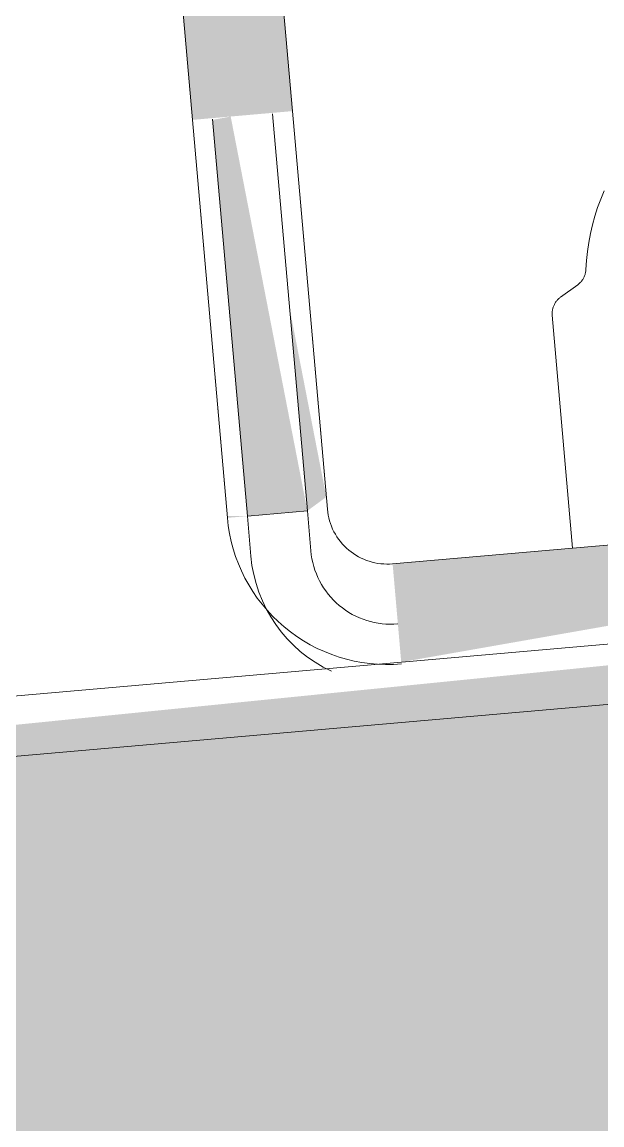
# Model space of a CAD drawing. Header units: millimetres. Extents: x -4612930 to -4329258, y -1064 to 30311.
# Drawn here: x -4567694.1 to -4567665.3, y 16921.3 to 16976.2 of the extents above; entities that cross this region are included whole.
import ezdxf

# ---------------------------------------------------------------- set-up
doc = ezdxf.new("R2010")
doc.units = ezdxf.units.MM
doc.layers.add('Q-SPCQ', color=91, linetype='Continuous', lineweight=5)

# ---------------------------------------------------------------- blocks, each defined once
blk = doc.blocks.new('Static Line_Sayfa_Metal Deck_Pan Mount - Up to 15 _ pitch - Max 2 Users-1845519-SOUTH WEST')
at = {"layer": 'Q-SPCQ'}
for points in [[(-4567685.649, 16971.303), (-4567680.668, 16971.739), (-4567684.706, 17017.897), (-4567689.687, 17017.462)], [(-4567682.919, 16951.572), (-4567679.93, 16951.833), (-4567683.749, 16971.469), (-4567684.645, 16971.303), (-4567684.012, 16964.064)], [(-4567733.807, 16908.663), (-4567730.627, 16908.941), (-4567723.08, 16937.104), (-4567583.076, 16949.353), (-4567568.903, 16923.09), (-4567567.573, 16923.206), (-4567582.636, 16952.403), (-4567725.941, 16938.02), (-4567728.502, 16928.461)], [(-4567675.256, 16944.3), (-4567653.506, 16948.122), (-4567653.768, 16951.111), (-4567675.684, 16949.193), (-4567675.422, 16946.205)]]:
    blk.add_hatch(color=256, dxfattribs=at).paths.add_polyline_path(points)
h = blk.add_hatch(color=256, dxfattribs=at)
h.paths.add_polyline_path([(-4567683.915, 16951.485), (-4567682.919, 16951.572), (-4567683.923, 16951.572)])
h.paths.add_polyline_path([(-4567679.93, 16951.833), (-4567678.987, 16952.525), (-4567680.81, 16961.895)])
h = blk.add_hatch(color=256, dxfattribs=at)
h.paths.add_polyline_path([(-4567737.857, 16908.308), (-4567733.807, 16908.663), (-4567725.941, 16938.02), (-4567740.346, 16936.76), (-4567739.23, 16923.999)])
h.paths.add_polyline_path([(-4567730.627, 16908.941), (-4567570.754, 16922.928), (-4567583.076, 16949.353), (-4567723.08, 16937.104), (-4567725.396, 16928.461)])
h.paths.add_polyline_path([(-4567567.573, 16923.206), (-4567538.618, 16925.739), (-4567541.107, 16954.191), (-4567579.766, 16949.353), (-4567570.024, 16928.461)])
for p, q in [((-4567684.706, 17017.897), (-4567680.668, 16971.739)), ((-4567685.649, 16971.303), (-4567689.687, 17017.462)), ((-4567680.668, 16971.739), (-4567678.934, 16951.92)), ((-4567679.297, 16956.07), (-4567680.668, 16971.739)), ((-4567678.934, 16951.92), (-4567680.668, 16971.739)), ((-4567683.915, 16951.485), (-4567685.649, 16971.303)), ((-4567685.649, 16971.303), (-4567684.278, 16955.634)), ((-4567685.649, 16971.303), (-4567683.915, 16951.485)), ((-4567682.919, 16951.572), (-4567684.648, 16971.34)), ((-4567681.66, 16971.602), (-4567679.93, 16951.833)), ((-4567666.465, 16963.095), (-4567667.324, 16962.471)), ((-4567666.465, 16963.095), (-4567667.324, 16962.471)), ((-4567666.465, 16963.095), (-4567667.324, 16962.471)), ((-4567666.465, 16963.095), (-4567667.324, 16962.471)), ((-4567667.733, 16961.575), (-4567666.718, 16949.978)), ((-4567667.733, 16961.575), (-4567666.718, 16949.978)), ((-4567667.733, 16961.575), (-4567666.718, 16949.978)), ((-4567667.733, 16961.575), (-4567666.718, 16949.978)), ((-4567679.297, 16956.07), (-4567678.934, 16951.92)), ((-4567683.915, 16951.485), (-4567684.278, 16955.634)), ((-4567581.245, 16952.525), (-4567725.434, 16939.91)), ((-4567679.93, 16951.833), (-4567682.919, 16951.572)), ((-4567682.744, 16949.579), (-4567682.919, 16951.572)), ((-4567682.919, 16951.572), (-4567682.744, 16949.579)), ((-4567682.744, 16949.579), (-4567682.919, 16951.572)), ((-4567682.919, 16951.572), (-4567682.744, 16949.579)), ((-4567682.744, 16949.579), (-4567682.919, 16951.572)), ((-4567682.919, 16951.572), (-4567682.744, 16949.579)), ((-4567682.744, 16949.579), (-4567682.919, 16951.572)), ((-4567682.919, 16951.572), (-4567682.744, 16949.579)), ((-4567682.744, 16949.579), (-4567682.919, 16951.572)), ((-4567682.919, 16951.572), (-4567682.744, 16949.579)), ((-4567682.744, 16949.579), (-4567682.919, 16951.572)), ((-4567682.919, 16951.572), (-4567682.744, 16949.579)), ((-4567682.744, 16949.579), (-4567682.919, 16951.572)), ((-4567682.919, 16951.572), (-4567682.744, 16949.579)), ((-4567682.744, 16949.579), (-4567682.919, 16951.572)), ((-4567682.919, 16951.572), (-4567682.744, 16949.579)), ((-4567682.744, 16949.579), (-4567682.919, 16951.572)), ((-4567682.919, 16951.572), (-4567682.744, 16949.579)), ((-4567682.744, 16949.579), (-4567682.919, 16951.572)), ((-4567682.919, 16951.572), (-4567682.744, 16949.579)), ((-4567682.744, 16949.579), (-4567682.919, 16951.572)), ((-4567682.919, 16951.572), (-4567682.744, 16949.579)), ((-4567682.744, 16949.579), (-4567682.919, 16951.572)), ((-4567682.919, 16951.572), (-4567682.744, 16949.579)), ((-4567682.744, 16949.579), (-4567682.919, 16951.572)), ((-4567682.919, 16951.572), (-4567682.744, 16949.579)), ((-4567682.744, 16949.579), (-4567682.919, 16951.572)), ((-4567682.919, 16951.572), (-4567682.744, 16949.579)), ((-4567682.744, 16949.579), (-4567682.919, 16951.572)), ((-4567682.919, 16951.572), (-4567682.744, 16949.579)), ((-4567682.744, 16949.579), (-4567682.919, 16951.572)), ((-4567682.919, 16951.572), (-4567682.744, 16949.579)), ((-4567682.744, 16949.579), (-4567682.919, 16951.572)), ((-4567682.919, 16951.572), (-4567682.744, 16949.579)), ((-4567679.756, 16949.841), (-4567679.93, 16951.833)), ((-4567679.913, 16951.632), (-4567679.756, 16949.841)), ((-4567679.756, 16949.841), (-4567679.913, 16951.632)), ((-4567679.913, 16951.632), (-4567679.756, 16949.841)), ((-4567679.756, 16949.841), (-4567679.913, 16951.632)), ((-4567679.913, 16951.632), (-4567679.756, 16949.841)), ((-4567679.756, 16949.841), (-4567679.913, 16951.632)), ((-4567679.913, 16951.632), (-4567679.756, 16949.841)), ((-4567679.756, 16949.841), (-4567679.913, 16951.632)), ((-4567679.913, 16951.632), (-4567679.756, 16949.841)), ((-4567679.756, 16949.841), (-4567679.913, 16951.632)), ((-4567679.913, 16951.632), (-4567679.756, 16949.841)), ((-4567679.756, 16949.841), (-4567679.913, 16951.632)), ((-4567679.913, 16951.632), (-4567679.756, 16949.841)), ((-4567679.756, 16949.841), (-4567679.913, 16951.632)), ((-4567679.913, 16951.632), (-4567679.756, 16949.841)), ((-4567679.756, 16949.841), (-4567679.913, 16951.632)), ((-4567679.913, 16951.632), (-4567679.756, 16949.841)), ((-4567679.756, 16949.841), (-4567679.913, 16951.632)), ((-4567679.913, 16951.632), (-4567679.756, 16949.841)), ((-4567679.756, 16949.841), (-4567679.913, 16951.632)), ((-4567679.913, 16951.632), (-4567679.756, 16949.841)), ((-4567679.756, 16949.841), (-4567679.913, 16951.632)), ((-4567679.913, 16951.632), (-4567679.756, 16949.841)), ((-4567679.756, 16949.841), (-4567679.913, 16951.632)), ((-4567679.913, 16951.632), (-4567679.756, 16949.841)), ((-4567679.756, 16949.841), (-4567679.913, 16951.632)), ((-4567679.913, 16951.632), (-4567679.756, 16949.841)), ((-4567679.756, 16949.841), (-4567679.913, 16951.632)), ((-4567679.913, 16951.632), (-4567679.756, 16949.841)), ((-4567679.756, 16949.841), (-4567679.913, 16951.632)), ((-4567679.913, 16951.632), (-4567679.756, 16949.841)), ((-4567679.756, 16949.841), (-4567679.913, 16951.632)), ((-4567679.913, 16951.632), (-4567679.756, 16949.841)), ((-4567675.684, 16949.193), (-4567653.768, 16951.111)), ((-4567723.08, 16937.104), (-4567583.076, 16949.353))]:
    blk.add_line(p, q, dxfattribs=at)
at = {"layer": 'Q-SPCQ', "flags": 128}
for points in [[(-4567666.054, 16963.857), (-4567666.024, 16964.306), (-4567665.977, 16964.752), (-4567665.911, 16965.197), (-4567665.828, 16965.638), (-4567665.727, 16966.076), (-4567665.608, 16966.509), (-4567665.473, 16966.937), (-4567665.32, 16967.359), (-4567665.151, 16967.775)], [(-4567666.054, 16963.857), (-4567666.024, 16964.306), (-4567665.977, 16964.752), (-4567665.911, 16965.197), (-4567665.828, 16965.638), (-4567665.727, 16966.076), (-4567665.608, 16966.509), (-4567665.473, 16966.937), (-4567665.32, 16967.359), (-4567665.151, 16967.775)], [(-4567666.054, 16963.857), (-4567666.024, 16964.306), (-4567665.977, 16964.752), (-4567665.911, 16965.197), (-4567665.828, 16965.638), (-4567665.727, 16966.076), (-4567665.608, 16966.509), (-4567665.473, 16966.937), (-4567665.32, 16967.359), (-4567665.151, 16967.775)], [(-4567666.054, 16963.857), (-4567666.024, 16964.306), (-4567665.977, 16964.752), (-4567665.911, 16965.197), (-4567665.828, 16965.638), (-4567665.727, 16966.076), (-4567665.608, 16966.509), (-4567665.473, 16966.937), (-4567665.32, 16967.359), (-4567665.151, 16967.775)], [(-4567666.465, 16963.095), (-4567666.433, 16963.119), (-4567666.403, 16963.145), (-4567666.373, 16963.171), (-4567666.344, 16963.199), (-4567666.316, 16963.228), (-4567666.29, 16963.258), (-4567666.265, 16963.289), (-4567666.241, 16963.321), (-4567666.218, 16963.354), (-4567666.197, 16963.388), (-4567666.177, 16963.422), (-4567666.158, 16963.458), (-4567666.141, 16963.494), (-4567666.125, 16963.531), (-4567666.111, 16963.568), (-4567666.098, 16963.606), (-4567666.087, 16963.645), (-4567666.078, 16963.683), (-4567666.07, 16963.723), (-4567666.063, 16963.762), (-4567666.058, 16963.802), (-4567666.055, 16963.842), (-4567666.054, 16963.857)], [(-4567666.465, 16963.095), (-4567666.433, 16963.119), (-4567666.403, 16963.145), (-4567666.373, 16963.171), (-4567666.344, 16963.199), (-4567666.316, 16963.228), (-4567666.29, 16963.258), (-4567666.265, 16963.289), (-4567666.241, 16963.321), (-4567666.218, 16963.354), (-4567666.197, 16963.388), (-4567666.177, 16963.422), (-4567666.158, 16963.458), (-4567666.141, 16963.494), (-4567666.125, 16963.531), (-4567666.111, 16963.568), (-4567666.098, 16963.606), (-4567666.087, 16963.645), (-4567666.078, 16963.683), (-4567666.07, 16963.723), (-4567666.063, 16963.762), (-4567666.058, 16963.802), (-4567666.055, 16963.842), (-4567666.054, 16963.857)], [(-4567666.465, 16963.095), (-4567666.433, 16963.119), (-4567666.403, 16963.145), (-4567666.373, 16963.171), (-4567666.344, 16963.199), (-4567666.316, 16963.228), (-4567666.29, 16963.258), (-4567666.265, 16963.289), (-4567666.241, 16963.321), (-4567666.218, 16963.354), (-4567666.197, 16963.388), (-4567666.177, 16963.422), (-4567666.158, 16963.458), (-4567666.141, 16963.494), (-4567666.125, 16963.531), (-4567666.111, 16963.568), (-4567666.098, 16963.606), (-4567666.087, 16963.645), (-4567666.078, 16963.683), (-4567666.07, 16963.723), (-4567666.063, 16963.762), (-4567666.058, 16963.802), (-4567666.055, 16963.842), (-4567666.054, 16963.857)], [(-4567666.465, 16963.095), (-4567666.433, 16963.119), (-4567666.403, 16963.145), (-4567666.373, 16963.171), (-4567666.344, 16963.199), (-4567666.316, 16963.228), (-4567666.29, 16963.258), (-4567666.265, 16963.289), (-4567666.241, 16963.321), (-4567666.218, 16963.354), (-4567666.197, 16963.388), (-4567666.177, 16963.422), (-4567666.158, 16963.458), (-4567666.141, 16963.494), (-4567666.125, 16963.531), (-4567666.111, 16963.568), (-4567666.098, 16963.606), (-4567666.087, 16963.645), (-4567666.078, 16963.683), (-4567666.07, 16963.723), (-4567666.063, 16963.762), (-4567666.058, 16963.802), (-4567666.055, 16963.842), (-4567666.054, 16963.857)], [(-4567667.733, 16961.575), (-4567667.735, 16961.615), (-4567667.737, 16961.655), (-4567667.736, 16961.695), (-4567667.734, 16961.735), (-4567667.73, 16961.774), (-4567667.725, 16961.814), (-4567667.718, 16961.853), (-4567667.71, 16961.893), (-4567667.7, 16961.931), (-4567667.688, 16961.97), (-4567667.675, 16962.007), (-4567667.66, 16962.045), (-4567667.644, 16962.081), (-4567667.627, 16962.117), (-4567667.608, 16962.152), (-4567667.588, 16962.187), (-4567667.566, 16962.221), (-4567667.543, 16962.253), (-4567667.519, 16962.285), (-4567667.493, 16962.316), (-4567667.466, 16962.346), (-4567667.438, 16962.374), (-4567667.409, 16962.402), (-4567667.379, 16962.428), (-4567667.348, 16962.453), (-4567667.324, 16962.471)], [(-4567667.733, 16961.575), (-4567667.735, 16961.615), (-4567667.737, 16961.655), (-4567667.736, 16961.695), (-4567667.734, 16961.735), (-4567667.73, 16961.774), (-4567667.725, 16961.814), (-4567667.718, 16961.853), (-4567667.71, 16961.893), (-4567667.7, 16961.931), (-4567667.688, 16961.97), (-4567667.675, 16962.007), (-4567667.66, 16962.045), (-4567667.644, 16962.081), (-4567667.627, 16962.117), (-4567667.608, 16962.152), (-4567667.588, 16962.187), (-4567667.566, 16962.221), (-4567667.543, 16962.253), (-4567667.519, 16962.285), (-4567667.493, 16962.316), (-4567667.466, 16962.346), (-4567667.438, 16962.374), (-4567667.409, 16962.402), (-4567667.379, 16962.428), (-4567667.348, 16962.453), (-4567667.324, 16962.471)], [(-4567667.733, 16961.575), (-4567667.735, 16961.615), (-4567667.737, 16961.655), (-4567667.736, 16961.695), (-4567667.734, 16961.735), (-4567667.73, 16961.774), (-4567667.725, 16961.814), (-4567667.718, 16961.853), (-4567667.71, 16961.893), (-4567667.7, 16961.931), (-4567667.688, 16961.97), (-4567667.675, 16962.007), (-4567667.66, 16962.045), (-4567667.644, 16962.081), (-4567667.627, 16962.117), (-4567667.608, 16962.152), (-4567667.588, 16962.187), (-4567667.566, 16962.221), (-4567667.543, 16962.253), (-4567667.519, 16962.285), (-4567667.493, 16962.316), (-4567667.466, 16962.346), (-4567667.438, 16962.374), (-4567667.409, 16962.402), (-4567667.379, 16962.428), (-4567667.348, 16962.453), (-4567667.324, 16962.471)], [(-4567667.733, 16961.575), (-4567667.735, 16961.615), (-4567667.737, 16961.655), (-4567667.736, 16961.695), (-4567667.734, 16961.735), (-4567667.73, 16961.774), (-4567667.725, 16961.814), (-4567667.718, 16961.853), (-4567667.71, 16961.893), (-4567667.7, 16961.931), (-4567667.688, 16961.97), (-4567667.675, 16962.007), (-4567667.66, 16962.045), (-4567667.644, 16962.081), (-4567667.627, 16962.117), (-4567667.608, 16962.152), (-4567667.588, 16962.187), (-4567667.566, 16962.221), (-4567667.543, 16962.253), (-4567667.519, 16962.285), (-4567667.493, 16962.316), (-4567667.466, 16962.346), (-4567667.438, 16962.374), (-4567667.409, 16962.402), (-4567667.379, 16962.428), (-4567667.348, 16962.453), (-4567667.324, 16962.471)]]:
    blk.add_lwpolyline(points, dxfattribs=at)
at = {"layer": 'Q-SPCQ'}
for centre, radius, end in [((-4567675.945, 16952.182), 3, 275), ((-4567675.945, 16952.182), 3, 275), ((-4567675.945, 16952.182), 3, 275), ((-4567675.945, 16952.182), 3, 275), ((-4567675.945, 16952.182), 8, 275), ((-4567675.945, 16952.182), 8, 275), ((-4567675.945, 16952.182), 8, 275), ((-4567675.945, 16952.182), 8, 275), ((-4567675.771, 16950.189), 4, 275), ((-4567675.771, 16950.189), 4, 275), ((-4567675.771, 16950.189), 4, 275), ((-4567675.771, 16950.189), 4, 275), ((-4567675.771, 16950.189), 4, 275), ((-4567675.771, 16950.189), 4, 275), ((-4567675.771, 16950.189), 4, 275), ((-4567675.771, 16950.189), 4, 275), ((-4567675.771, 16950.189), 4, 275), ((-4567675.771, 16950.189), 4, 275), ((-4567675.771, 16950.189), 4, 275), ((-4567675.771, 16950.189), 4, 275), ((-4567675.771, 16950.189), 4, 275), ((-4567675.771, 16950.189), 4, 275), ((-4567675.771, 16950.189), 4, 275), ((-4567675.771, 16950.189), 4, 275), ((-4567675.771, 16950.189), 4, 275), ((-4567675.771, 16950.189), 4, 275), ((-4567675.771, 16950.189), 4, 275), ((-4567675.771, 16950.189), 4, 275), ((-4567675.771, 16950.189), 4, 275), ((-4567675.771, 16950.189), 4, 275), ((-4567675.771, 16950.189), 4, 275), ((-4567675.771, 16950.189), 4, 275), ((-4567675.771, 16950.189), 4, 275), ((-4567675.771, 16950.189), 4, 275), ((-4567675.771, 16950.189), 4, 275), ((-4567675.771, 16950.189), 4, 275), ((-4567675.771, 16950.189), 4, 275), ((-4567675.771, 16950.189), 4, 275), ((-4567675.771, 16950.189), 4, 275), ((-4567675.771, 16950.189), 4, 275), ((-4567675.771, 16950.189), 4, 275), ((-4567675.771, 16950.189), 4, 275), ((-4567675.771, 16950.189), 7, 245), ((-4567675.771, 16950.189), 7, 245), ((-4567675.771, 16950.189), 7, 245), ((-4567675.771, 16950.189), 7, 245), ((-4567675.771, 16950.189), 7, 245), ((-4567675.771, 16950.189), 7, 245), ((-4567675.771, 16950.189), 7, 245), ((-4567675.771, 16950.189), 7, 245), ((-4567675.771, 16950.189), 7, 245), ((-4567675.771, 16950.189), 7, 245), ((-4567675.771, 16950.189), 7, 245), ((-4567675.771, 16950.189), 7, 245), ((-4567675.771, 16950.189), 7, 245), ((-4567675.771, 16950.189), 7, 245), ((-4567675.771, 16950.189), 7, 245), ((-4567675.771, 16950.189), 7, 245), ((-4567675.771, 16950.189), 7, 245), ((-4567675.771, 16950.189), 7, 245), ((-4567675.771, 16950.189), 7, 245), ((-4567675.771, 16950.189), 7, 245), ((-4567675.771, 16950.189), 7, 245), ((-4567675.771, 16950.189), 7, 245), ((-4567675.771, 16950.189), 7, 245), ((-4567675.771, 16950.189), 7, 245), ((-4567675.771, 16950.189), 7, 245), ((-4567675.771, 16950.189), 7, 245), ((-4567675.771, 16950.189), 7, 245), ((-4567675.771, 16950.189), 7, 245), ((-4567675.771, 16950.189), 7, 245), ((-4567675.771, 16950.189), 7, 245), ((-4567675.771, 16950.189), 7, 245), ((-4567675.771, 16950.189), 7, 245), ((-4567675.771, 16950.189), 7, 245), ((-4567675.771, 16950.189), 7, 245)]:
    blk.add_arc(centre, radius, 185, end, dxfattribs=at)

msp = doc.modelspace()

# ---------------------------------------------------------------- block references
at = {"layer": 'Q-SPCQ'}
msp.add_blockref('Static Line_Sayfa_Metal Deck_Pan Mount - Up to 15 _ pitch - Max 2 Users-1845519-SOUTH WEST', (0, 0), dxfattribs=at)

doc.saveas('drawing.dxf')
